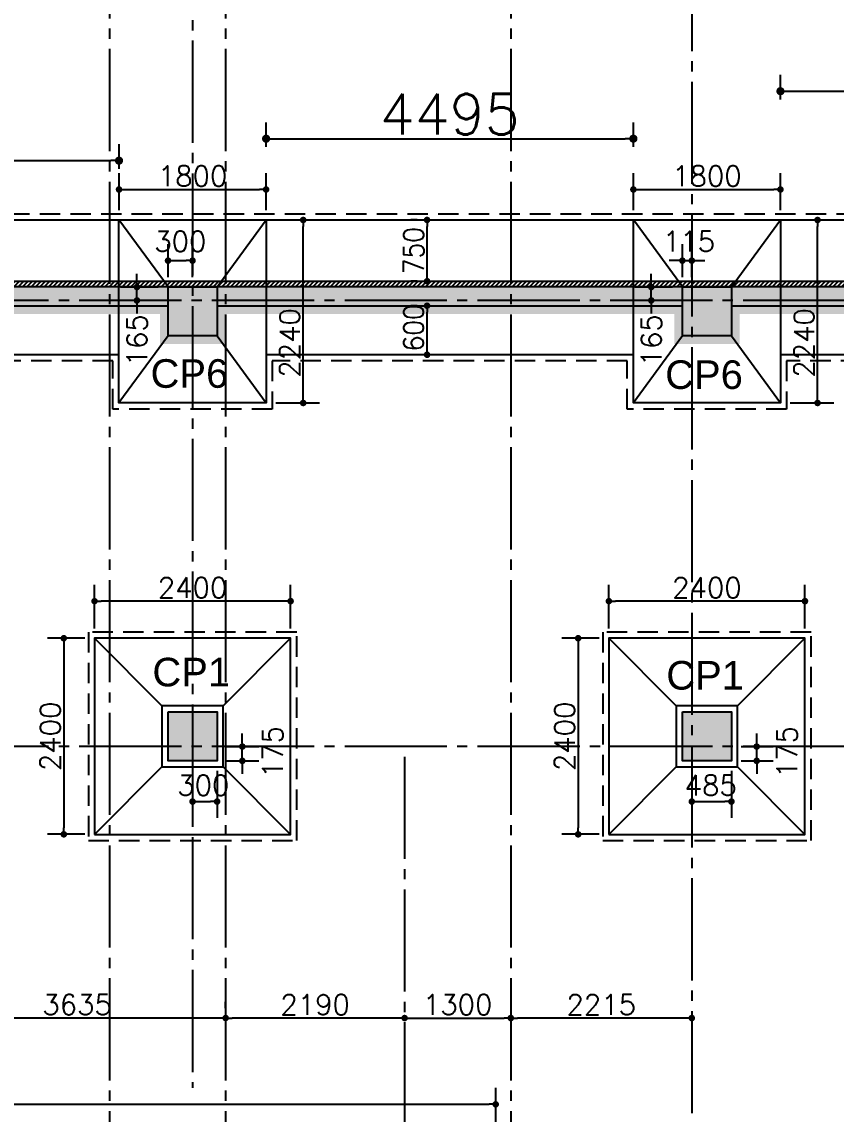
# Model space of a CAD drawing. Extents: x -200722 to 834823, y -494970 to 88783.
# Drawn here: x 302309 to 312275, y 41080 to 54450 of the extents above; entities that cross this region are included whole.
import ezdxf

# ---------------------------------------------------------------- set-up
doc = ezdxf.new("R2010")
doc.units = 0
doc.header["$LTSCALE"] = 100
doc.header["$MEASUREMENT"] = 0
doc.header["$PDMODE"] = 34
for name, pattern in [('ACAD_ISO04W100', [30, 24, -3, 0, -3]), ('CL', [3.25, 2.5, -0.25, 0.25, -0.25]), ('HIDDEN', [0.375, 0.25, -0.125])]:
    doc.linetypes.add(name, pattern=pattern)
doc.layers.get('0').update_dxf_attribs({"linetype": 'CONTINUOUS'})
doc.layers.get('DEFPOINTS').update_dxf_attribs({"linetype": 'CONTINUOUS'})
for name, color, linetype in [('A-Grid', 5, 'ACAD_ISO04W100'), ('BEAM', 4, 'CONTINUOUS'), ('COL', 150, 'CONTINUOUS'), ('DIM', 3, 'CONTINUOUS'), ('F_EXEC', 3, 'HIDDEN'), ('F_FTG1', 11, 'CONTINUOUS'), ('RCCWALL', 6, 'CONTINUOUS'), ('TEXT', 2, 'CONTINUOUS')]:
    doc.layers.add(name, color=color, linetype=linetype)
doc.layers.add('HATCH', color=252, linetype='CONTINUOUS', lineweight=30)
doc.styles.add('AR', font='arial.ttf')
doc.styles.add('ROMANS', font='romans.shx')
doc.styles.get("Standard").update_dxf_attribs({"font": 'simplex.shx'})
doc.dimstyles.new('01 S.K', dxfattribs={"dimtxt": 230, "dimasz": 100, "dimexe": 200, "dimexo": 100, "dimgap": 50, "dimtad": 1, "dimdec": 0, "dimzin": 0, "dimdsep": 46, "dimtxsty": 'Standard', "dimblk": 'DOT', "dimcen": 0.09, "dimclrd": 4, "dimclre": 4, "dimclrt": 4, "dimadec": 0, "dimazin": 0, "dimtfac": 1, "dimtdec": 0, "dimtofl": 0, "dimtmove": 0, "dimatfit": 3, "dimfxl": 2, "dimtolj": 1, "dimtzin": 0, "dimarcsym": 1})
doc.dimstyles.new('STANDARD$0', dxfattribs={"dimtxt": 2.5, "dimasz": 2.5, "dimexe": 2, "dimexo": 0.7, "dimgap": 0.9, "dimtad": 1, "dimdec": 0, "dimdsep": 46, "dimtxsty": 'ROMANS', "dimcen": 0.09, "dimclrd": 4, "dimclre": 4, "dimclrt": 3, "dimadec": 0, "dimazin": 0, "dimtfac": 1, "dimtdec": 0, "dimtmove": 0, "dimatfit": 3, "dimfxl": 1, "dimtolj": 1, "dimtzin": 0, "dimarcsym": 0})

# ---------------------------------------------------------------- blocks, each defined once
blk = doc.blocks.new('DOT')
at = {"color": 0, "linetype": 'ByBlock'}
blk.add_line((-0.5, 0), (-1, 0), dxfattribs=at)
at = {"color": 0, "linetype": 'ByBlock', "const_width": 0.5}
blk.add_lwpolyline([(-0.25, 0, 1), (0.25, 0, 1)], format="xyb", close=True, dxfattribs=at)
blk = doc.blocks.new('*D478')
at = {"layer": 'BEAM', "color": 0, "lineweight": -2, "transparency": 16777216}
for p, q in [((304803, 42376), (304803, 42456)), ((306913, 42256), (304883, 42256)), ((306993, 42136), (306993, 42056))]:
    blk.add_line(p, q, dxfattribs=at)
at = {"layer": 'DEFPOINTS', "color": 0, "lineweight": -3, "transparency": 16777216}
for p in [(304803, 42256, 7447), (304803, 42256), (306993, 42256, 7447)]:
    blk.add_point(p, dxfattribs=at)
at = {"layer": 'BEAM', "color": 0, "lineweight": -2, "transparency": 16777216, "xscale": 80, "yscale": 80, "zscale": 80, "rotation": 180}
blk.add_blockref('DOT', (304803, 42256), dxfattribs=at)
at = {"layer": 'BEAM', "color": 0, "lineweight": -2, "transparency": 16777216, "xscale": 80, "yscale": 80, "zscale": 80}
blk.add_blockref('DOT', (306993, 42256), dxfattribs=at)
at = {"layer": 'BEAM', "color": 0, "transparency": 16777216, "insert": (305898, 42420), "char_height": 248, "attachment_point": 5}
blk.add_mtext('\\A1;2190', dxfattribs=at)
blk = doc.blocks.new('_DOT')
at = {"color": 0, "linetype": 'ByBlock'}
blk.add_line((-0.5, 0), (-1, 0), dxfattribs=at)
at = {"color": 0, "linetype": 'ByBlock', "const_width": 0.5}
blk.add_lwpolyline([(-0.25, 0, 1), (0.25, 0, 1)], format="xyb", close=True, dxfattribs=at)
blk = doc.blocks.new('*D479')
at = {"layer": 'BEAM', "color": 0, "lineweight": -2, "transparency": 16777216}
for p, q in [((307073, 42256), (308213, 42256)), ((306993, 42136), (306993, 42056)), ((308293, 42136), (308293, 42056))]:
    blk.add_line(p, q, dxfattribs=at)
at = {"layer": 'DEFPOINTS', "color": 0, "lineweight": -3, "transparency": 16777216}
for p in [(306993, 42256, 7447), (308293, 42256, 7447), (308293, 42256)]:
    blk.add_point(p, dxfattribs=at)
at = {"layer": 'BEAM', "color": 0, "lineweight": -2, "transparency": 16777216, "xscale": 80, "yscale": 80, "zscale": 80, "rotation": 180}
blk.add_blockref('DOT', (306993, 42256), dxfattribs=at)
at = {"layer": 'BEAM', "color": 0, "lineweight": -2, "transparency": 16777216, "xscale": 80, "yscale": 80, "zscale": 80}
blk.add_blockref('DOT', (308293, 42256), dxfattribs=at)
at = {"layer": 'BEAM', "color": 0, "transparency": 16777216, "insert": (307643, 42420), "char_height": 248, "attachment_point": 5}
blk.add_mtext('\\A1;1300', dxfattribs=at)
blk = doc.blocks.new('*D496')
at = {"layer": 'BEAM', "color": 0, "lineweight": -2, "transparency": 16777216}
for p, q in [((294228, 40409), (294228, 41400)), ((308108, 40409), (308108, 41400)), ((294308, 41200), (308028, 41200))]:
    blk.add_line(p, q, dxfattribs=at)
at = {"layer": 'DEFPOINTS', "color": 0, "lineweight": -3, "transparency": 16777216}
for p in [(308108, 41200), (294228, 40289, 7447), (308108, 40289, 7447)]:
    blk.add_point(p, dxfattribs=at)
at = {"layer": 'BEAM', "color": 0, "lineweight": -2, "transparency": 16777216, "xscale": 80, "yscale": 80, "zscale": 80, "rotation": 180}
blk.add_blockref('DOT', (294228, 41200), dxfattribs=at)
at = {"layer": 'BEAM', "color": 0, "lineweight": -2, "transparency": 16777216, "xscale": 80, "yscale": 80, "zscale": 80}
blk.add_blockref('DOT', (308108, 41200), dxfattribs=at)
at = {"layer": 'BEAM', "color": 0, "transparency": 16777216, "insert": (301168, 41364), "char_height": 248, "attachment_point": 5}
blk.add_mtext('\\A1;13880', dxfattribs=at)
blk = doc.blocks.new('*D660')
at = {"layer": 'BEAM', "color": 0, "lineweight": -2, "transparency": 16777216}
for p, q in [((310428, 42256), (308373, 42256)), ((308293, 42136), (308293, 42056)), ((310508, 42136), (310508, 42056))]:
    blk.add_line(p, q, dxfattribs=at)
at = {"layer": 'DEFPOINTS', "color": 0, "lineweight": -3, "transparency": 16777216}
for p in [(308293, 42256, 7447), (308293, 42256), (310508, 42256, 7447)]:
    blk.add_point(p, dxfattribs=at)
at = {"layer": 'BEAM', "color": 0, "lineweight": -2, "transparency": 16777216, "xscale": 80, "yscale": 80, "zscale": 80, "rotation": 180}
blk.add_blockref('DOT', (308293, 42256), dxfattribs=at)
at = {"layer": 'BEAM', "color": 0, "lineweight": -2, "transparency": 16777216, "xscale": 80, "yscale": 80, "zscale": 80}
blk.add_blockref('DOT', (310508, 42256), dxfattribs=at)
at = {"layer": 'BEAM', "color": 0, "transparency": 16777216, "insert": (309400, 42420), "char_height": 248, "attachment_point": 5}
blk.add_mtext('\\A1;2215', dxfattribs=at)
blk = doc.blocks.new('*D678')
at = {"layer": 'BEAM', "color": 0, "lineweight": -2, "transparency": 16777216}
for p, q in [((304723, 42256), (301248, 42256)), ((301168, 42136), (301168, 42056)), ((304803, 42136), (304803, 42056))]:
    blk.add_line(p, q, dxfattribs=at)
at = {"layer": 'DEFPOINTS', "color": 0, "lineweight": -3, "transparency": 16777216}
for p in [(301168, 42256, 7447), (301168, 42256), (304803, 42256, 7447)]:
    blk.add_point(p, dxfattribs=at)
at = {"layer": 'BEAM', "color": 0, "lineweight": -2, "transparency": 16777216, "xscale": 80, "yscale": 80, "zscale": 80, "rotation": 180}
blk.add_blockref('DOT', (301168, 42256), dxfattribs=at)
at = {"layer": 'BEAM', "color": 0, "lineweight": -2, "transparency": 16777216, "xscale": 80, "yscale": 80, "zscale": 80}
blk.add_blockref('DOT', (304803, 42256), dxfattribs=at)
at = {"layer": 'BEAM', "color": 0, "transparency": 16777216, "insert": (302985, 42420), "char_height": 248, "attachment_point": 5}
blk.add_mtext('\\A1;3635', dxfattribs=at)
blk = doc.blocks.new('*D956')
at = {"layer": 'BEAM', "color": 0, "lineweight": -2, "transparency": 16777216}
for p, q in [((303198, 47025), (303198, 47559)), ((305598, 47025), (305598, 47559)), ((305518, 47359), (303278, 47359))]:
    blk.add_line(p, q, dxfattribs=at)
at = {"layer": 'DEFPOINTS', "color": 0, "lineweight": -3, "transparency": 16777216}
for p in [(303198, 47359), (303198, 46905, 7447), (305598, 46905, 7447)]:
    blk.add_point(p, dxfattribs=at)
at = {"layer": 'BEAM', "color": 0, "lineweight": -2, "transparency": 16777216, "xscale": 80, "yscale": 80, "zscale": 80, "rotation": 180}
blk.add_blockref('DOT', (303198, 47359), dxfattribs=at)
at = {"layer": 'BEAM', "color": 0, "lineweight": -2, "transparency": 16777216, "xscale": 80, "yscale": 80, "zscale": 80}
blk.add_blockref('DOT', (305598, 47359), dxfattribs=at)
at = {"layer": 'BEAM', "color": 0, "transparency": 16777216, "insert": (304398, 47523), "char_height": 248, "attachment_point": 5}
blk.add_mtext('\\A1;2400', dxfattribs=at)
blk = doc.blocks.new('*D957')
at = {"layer": 'BEAM', "color": 0, "lineweight": -2, "transparency": 16777216}
for p, q in [((303078, 46905), (302622, 46905)), ((302822, 46825), (302822, 44585)), ((303078, 44505), (302622, 44505))]:
    blk.add_line(p, q, dxfattribs=at)
at = {"layer": 'DEFPOINTS', "color": 0, "lineweight": -3, "transparency": 16777216}
for p in [(303198, 46905, 7447), (302822, 44505), (303198, 44505, 7447)]:
    blk.add_point(p, dxfattribs=at)
at = {"layer": 'BEAM', "color": 0, "lineweight": -2, "transparency": 16777216, "xscale": 80, "yscale": 80, "zscale": 80}
for p, rotation in [((302822, 46905), 90), ((302822, 44505), 270)]:
    blk.add_blockref('DOT', p, dxfattribs=dict(at, rotation=rotation))
at = {"layer": 'BEAM', "color": 0, "transparency": 16777216, "insert": (302658, 45705), "char_height": 248, "attachment_point": 5, "rotation": 90}
blk.add_mtext('\\A1;2400', dxfattribs=at)
blk = doc.blocks.new('*D954')
at = {"layer": 'BEAM', "color": 0, "lineweight": -2, "transparency": 16777216}
for p, q in [((304398, 45284), (304398, 44706)), ((304698, 45284), (304698, 44706)), ((304478, 44906), (304618, 44906))]:
    blk.add_line(p, q, dxfattribs=at)
at = {"layer": 'DEFPOINTS', "color": 0, "lineweight": -3, "transparency": 16777216}
for p in [(304398, 45404, 7447), (304698, 45404, 7447), (304698, 44906)]:
    blk.add_point(p, dxfattribs=at)
at = {"layer": 'BEAM', "color": 0, "lineweight": -2, "transparency": 16777216, "xscale": 80, "yscale": 80, "zscale": 80, "rotation": 180}
blk.add_blockref('DOT', (304398, 44906), dxfattribs=at)
at = {"layer": 'BEAM', "color": 0, "lineweight": -2, "transparency": 16777216, "xscale": 80, "yscale": 80, "zscale": 80}
blk.add_blockref('DOT', (304698, 44906), dxfattribs=at)
at = {"layer": 'BEAM', "color": 0, "transparency": 16777216, "insert": (304529, 45106), "char_height": 248, "attachment_point": 5}
blk.add_mtext('\\A1;300', dxfattribs=at)
blk = doc.blocks.new('*D955')
at = {"layer": 'BEAM', "color": 0, "lineweight": -2, "transparency": 16777216}
for p, q in [((305007, 45659), (305007, 45739)), ((304818, 45579), (305207, 45579)), ((305007, 45404), (305007, 45579)), ((304818, 45404), (305207, 45404)), ((305007, 45324), (305007, 45244))]:
    blk.add_line(p, q, dxfattribs=at)
at = {"layer": 'DEFPOINTS', "color": 0, "lineweight": -3, "transparency": 16777216}
for p in [(304698, 45579, 7447), (305007, 45579), (304698, 45404, 7447)]:
    blk.add_point(p, dxfattribs=at)
at = {"layer": 'BEAM', "color": 0, "lineweight": -2, "transparency": 16777216, "xscale": 80, "yscale": 80, "zscale": 80}
for p, rotation in [((305007, 45579), 270), ((305007, 45404), 90)]:
    blk.add_blockref('DOT', p, dxfattribs=dict(at, rotation=rotation))
at = {"layer": 'BEAM', "color": 0, "transparency": 16777216, "insert": (305377, 45511), "char_height": 248, "attachment_point": 5, "rotation": 90}
blk.add_mtext('\\A1;175', dxfattribs=at)
blk = doc.blocks.new('*D960')
at = {"layer": 'BEAM', "color": 0, "lineweight": -2, "transparency": 16777216}
for p, q in [((309493, 47025), (309493, 47559)), ((311893, 47025), (311893, 47559)), ((311813, 47359), (309573, 47359))]:
    blk.add_line(p, q, dxfattribs=at)
at = {"layer": 'DEFPOINTS', "color": 0, "lineweight": -3, "transparency": 16777216}
for p in [(309493, 47359), (309493, 46905, 7447), (311893, 46905, 7447)]:
    blk.add_point(p, dxfattribs=at)
at = {"layer": 'BEAM', "color": 0, "lineweight": -2, "transparency": 16777216, "xscale": 80, "yscale": 80, "zscale": 80, "rotation": 180}
blk.add_blockref('DOT', (309493, 47359), dxfattribs=at)
at = {"layer": 'BEAM', "color": 0, "lineweight": -2, "transparency": 16777216, "xscale": 80, "yscale": 80, "zscale": 80}
blk.add_blockref('DOT', (311893, 47359), dxfattribs=at)
at = {"layer": 'BEAM', "color": 0, "transparency": 16777216, "insert": (310693, 47523), "char_height": 248, "attachment_point": 5}
blk.add_mtext('\\A1;2400', dxfattribs=at)
blk = doc.blocks.new('*D961')
at = {"layer": 'BEAM', "color": 0, "lineweight": -2, "transparency": 16777216}
for p, q in [((309373, 46905), (308917, 46905)), ((309117, 46825), (309117, 44585)), ((309373, 44505), (308917, 44505))]:
    blk.add_line(p, q, dxfattribs=at)
at = {"layer": 'DEFPOINTS', "color": 0, "lineweight": -3, "transparency": 16777216}
for p in [(309493, 46905, 7447), (309117, 44505), (309493, 44505, 7447)]:
    blk.add_point(p, dxfattribs=at)
at = {"layer": 'BEAM', "color": 0, "lineweight": -2, "transparency": 16777216, "xscale": 80, "yscale": 80, "zscale": 80}
for p, rotation in [((309117, 46905), 90), ((309117, 44505), 270)]:
    blk.add_blockref('DOT', p, dxfattribs=dict(at, rotation=rotation))
at = {"layer": 'BEAM', "color": 0, "transparency": 16777216, "insert": (308953, 45705), "char_height": 248, "attachment_point": 5, "rotation": 90}
blk.add_mtext('\\A1;2400', dxfattribs=at)
blk = doc.blocks.new('*D958')
at = {"layer": 'BEAM', "color": 0, "lineweight": -2, "transparency": 16777216}
for p, q in [((310508, 45284), (310508, 44706)), ((310993, 45284), (310993, 44706)), ((310588, 44906), (310913, 44906))]:
    blk.add_line(p, q, dxfattribs=at)
at = {"layer": 'DEFPOINTS', "color": 0, "lineweight": -3, "transparency": 16777216}
for p in [(310508, 45404, 7447), (310993, 45404, 7447), (310993, 44906)]:
    blk.add_point(p, dxfattribs=at)
at = {"layer": 'BEAM', "color": 0, "lineweight": -2, "transparency": 16777216, "xscale": 80, "yscale": 80, "zscale": 80, "rotation": 180}
blk.add_blockref('DOT', (310508, 44906), dxfattribs=at)
at = {"layer": 'BEAM', "color": 0, "lineweight": -2, "transparency": 16777216, "xscale": 80, "yscale": 80, "zscale": 80}
blk.add_blockref('DOT', (310993, 44906), dxfattribs=at)
at = {"layer": 'BEAM', "color": 0, "transparency": 16777216, "insert": (310740, 45104), "char_height": 248, "attachment_point": 5}
blk.add_mtext('\\A1;485', dxfattribs=at)
blk = doc.blocks.new('*D959')
at = {"layer": 'BEAM', "color": 0, "lineweight": -2, "transparency": 16777216}
for p, q in [((311302, 45659), (311302, 45739)), ((311113, 45579), (311502, 45579)), ((311302, 45404), (311302, 45579)), ((311113, 45404), (311502, 45404)), ((311302, 45324), (311302, 45244))]:
    blk.add_line(p, q, dxfattribs=at)
at = {"layer": 'DEFPOINTS', "color": 0, "lineweight": -3, "transparency": 16777216}
for p in [(310993, 45579, 7447), (311302, 45579), (310993, 45404, 7447)]:
    blk.add_point(p, dxfattribs=at)
at = {"layer": 'BEAM', "color": 0, "lineweight": -2, "transparency": 16777216, "xscale": 80, "yscale": 80, "zscale": 80}
for p, rotation in [((311302, 45579), 270), ((311302, 45404), 90)]:
    blk.add_blockref('DOT', p, dxfattribs=dict(at, rotation=rotation))
at = {"layer": 'BEAM', "color": 0, "transparency": 16777216, "insert": (311672, 45511), "char_height": 248, "attachment_point": 5, "rotation": 90}
blk.add_mtext('\\A1;175', dxfattribs=at)
blk = doc.blocks.new('*D1023')
at = {"layer": 'BEAM', "color": 0, "lineweight": -2, "transparency": 16777216}
for p, q in [((303717, 51284), (303717, 51364)), ((303978, 51204), (303517, 51204)), ((303717, 51040), (303717, 51204)), ((303978, 51040), (303517, 51040)), ((303717, 50960), (303717, 50880))]:
    blk.add_line(p, q, dxfattribs=at)
at = {"layer": 'DEFPOINTS', "color": 0, "lineweight": -3, "transparency": 16777216}
for p in [(303717, 51204), (304098, 51204, -2904), (304098, 51040, -2897)]:
    blk.add_point(p, dxfattribs=at)
at = {"layer": 'BEAM', "color": 0, "lineweight": -2, "transparency": 16777216, "xscale": 80, "yscale": 80, "zscale": 80}
for p, rotation in [((303717, 51204), 270), ((303717, 51040), 90)]:
    blk.add_blockref('DOT', p, dxfattribs=dict(at, rotation=rotation))
at = {"layer": 'BEAM', "color": 0, "transparency": 16777216, "insert": (303717, 50552), "char_height": 248, "attachment_point": 5, "rotation": 90}
blk.add_mtext('\\A1;165', dxfattribs=at)
blk = doc.blocks.new('*D1024')
at = {"layer": 'BEAM', "color": 0, "lineweight": -2, "transparency": 16777216}
for p, q in [((304098, 51325), (304098, 51727)), ((304398, 51325), (304398, 51727)), ((304178, 51527), (304318, 51527))]:
    blk.add_line(p, q, dxfattribs=at)
at = {"layer": 'DEFPOINTS', "color": 0, "lineweight": -3, "transparency": 16777216}
for p in [(304398, 51527), (304098, 51205, -2897), (304398, 51205, 7447)]:
    blk.add_point(p, dxfattribs=at)
at = {"layer": 'BEAM', "color": 0, "lineweight": -2, "transparency": 16777216, "xscale": 80, "yscale": 80, "zscale": 80, "rotation": 180}
blk.add_blockref('DOT', (304098, 51527), dxfattribs=at)
at = {"layer": 'BEAM', "color": 0, "lineweight": -2, "transparency": 16777216, "xscale": 80, "yscale": 80, "zscale": 80}
blk.add_blockref('DOT', (304398, 51527), dxfattribs=at)
at = {"layer": 'BEAM', "color": 0, "transparency": 16777216, "insert": (304248, 51762), "char_height": 248, "attachment_point": 5}
blk.add_mtext('\\A1;300', dxfattribs=at)
blk = doc.blocks.new('*D1025')
at = {"layer": 'BEAM', "color": 0, "lineweight": -2, "transparency": 16777216}
for p, q in [((305418, 52025), (305952, 52025)), ((305752, 49865), (305752, 51945)), ((305418, 49785), (305952, 49785))]:
    blk.add_line(p, q, dxfattribs=at)
at = {"layer": 'DEFPOINTS', "color": 0, "lineweight": -3, "transparency": 16777216}
for p in [(305298, 52025, 7447), (305752, 52025), (305298, 49785, 7447)]:
    blk.add_point(p, dxfattribs=at)
at = {"layer": 'BEAM', "color": 0, "lineweight": -2, "transparency": 16777216, "xscale": 80, "yscale": 80, "zscale": 80}
for p, rotation in [((305752, 52025), 90), ((305752, 49785), 270)]:
    blk.add_blockref('DOT', p, dxfattribs=dict(at, rotation=rotation))
at = {"layer": 'BEAM', "color": 0, "transparency": 16777216, "insert": (305588, 50520), "char_height": 248, "attachment_point": 5, "rotation": 90}
blk.add_mtext('\\A1;2240', dxfattribs=at)
blk = doc.blocks.new('*D1026')
at = {"layer": 'BEAM', "color": 0, "lineweight": -2, "transparency": 16777216}
for p, q in [((303498, 52145), (303498, 52598)), ((305298, 52145), (305298, 52598)), ((303578, 52398), (305218, 52398))]:
    blk.add_line(p, q, dxfattribs=at)
at = {"layer": 'DEFPOINTS', "color": 0, "lineweight": -3, "transparency": 16777216}
for p in [(305298, 52398), (303498, 52025, 7447), (305298, 52025, 7447)]:
    blk.add_point(p, dxfattribs=at)
at = {"layer": 'BEAM', "color": 0, "lineweight": -2, "transparency": 16777216, "xscale": 80, "yscale": 80, "zscale": 80, "rotation": 180}
blk.add_blockref('DOT', (303498, 52398), dxfattribs=at)
at = {"layer": 'BEAM', "color": 0, "lineweight": -2, "transparency": 16777216, "xscale": 80, "yscale": 80, "zscale": 80}
blk.add_blockref('DOT', (305298, 52398), dxfattribs=at)
at = {"layer": 'BEAM', "color": 0, "transparency": 16777216, "insert": (304398, 52562), "char_height": 248, "attachment_point": 5}
blk.add_mtext('\\A1;1800', dxfattribs=at)
blk = doc.blocks.new('*D1027')
at = {"layer": 'BEAM', "color": 0, "lineweight": -2, "transparency": 16777216}
for p, q in [((310012, 51284), (310012, 51364)), ((310273, 51204), (309812, 51204)), ((310012, 51040), (310012, 51204)), ((310273, 51040), (309812, 51040)), ((310012, 50960), (310012, 50880))]:
    blk.add_line(p, q, dxfattribs=at)
at = {"layer": 'DEFPOINTS', "color": 0, "lineweight": -3, "transparency": 16777216}
for p in [(310012, 51204), (310393, 51204, -2904), (310393, 51040, -2897)]:
    blk.add_point(p, dxfattribs=at)
at = {"layer": 'BEAM', "color": 0, "lineweight": -2, "transparency": 16777216, "xscale": 80, "yscale": 80, "zscale": 80}
for p, rotation in [((310012, 51204), 270), ((310012, 51040), 90)]:
    blk.add_blockref('DOT', p, dxfattribs=dict(at, rotation=rotation))
at = {"layer": 'BEAM', "color": 0, "transparency": 16777216, "insert": (310012, 50552), "char_height": 248, "attachment_point": 5, "rotation": 90}
blk.add_mtext('\\A1;165', dxfattribs=at)
blk = doc.blocks.new('*D1028')
at = {"layer": 'BEAM', "color": 0, "lineweight": -2, "transparency": 16777216}
for p, q in [((310393, 51325), (310393, 51727)), ((310508, 51325), (310508, 51727)), ((310313, 51527), (310233, 51527)), ((310393, 51527), (310508, 51527)), ((310588, 51527), (310668, 51527))]:
    blk.add_line(p, q, dxfattribs=at)
at = {"layer": 'DEFPOINTS', "color": 0, "lineweight": -3, "transparency": 16777216}
for p in [(310508, 51527), (310393, 51205, -2897), (310508, 51205, 1068)]:
    blk.add_point(p, dxfattribs=at)
at = {"layer": 'BEAM', "color": 0, "lineweight": -2, "transparency": 16777216, "xscale": 80, "yscale": 80, "zscale": 80}
blk.add_blockref('DOT', (310393, 51527), dxfattribs=at)
at = {"layer": 'BEAM', "color": 0, "lineweight": -2, "transparency": 16777216, "xscale": 80, "yscale": 80, "zscale": 80, "rotation": 180}
blk.add_blockref('DOT', (310508, 51527), dxfattribs=at)
at = {"layer": 'BEAM', "color": 0, "transparency": 16777216, "insert": (310473, 51762), "char_height": 248, "attachment_point": 5}
blk.add_mtext('\\A1;115', dxfattribs=at)
blk = doc.blocks.new('*D1029')
at = {"layer": 'BEAM', "color": 0, "lineweight": -2, "transparency": 16777216}
for p, q in [((311713, 52025), (312247, 52025)), ((312047, 49865), (312047, 51945)), ((311713, 49785), (312247, 49785))]:
    blk.add_line(p, q, dxfattribs=at)
at = {"layer": 'DEFPOINTS', "color": 0, "lineweight": -3, "transparency": 16777216}
for p in [(311593, 52025, 7447), (312047, 52025), (311593, 49785, 7447)]:
    blk.add_point(p, dxfattribs=at)
at = {"layer": 'BEAM', "color": 0, "lineweight": -2, "transparency": 16777216, "xscale": 80, "yscale": 80, "zscale": 80}
for p, rotation in [((312047, 52025), 90), ((312047, 49785), 270)]:
    blk.add_blockref('DOT', p, dxfattribs=dict(at, rotation=rotation))
at = {"layer": 'BEAM', "color": 0, "transparency": 16777216, "insert": (311883, 50520), "char_height": 248, "attachment_point": 5, "rotation": 90}
blk.add_mtext('\\A1;2240', dxfattribs=at)
blk = doc.blocks.new('*D1030')
at = {"layer": 'BEAM', "color": 0, "lineweight": -2, "transparency": 16777216}
for p, q in [((309793, 52145), (309793, 52598)), ((311593, 52145), (311593, 52598)), ((309873, 52398), (311513, 52398))]:
    blk.add_line(p, q, dxfattribs=at)
at = {"layer": 'DEFPOINTS', "color": 0, "lineweight": -3, "transparency": 16777216}
for p in [(311593, 52398), (309793, 52025, 7447), (311593, 52025, 7447)]:
    blk.add_point(p, dxfattribs=at)
at = {"layer": 'BEAM', "color": 0, "lineweight": -2, "transparency": 16777216, "xscale": 80, "yscale": 80, "zscale": 80, "rotation": 180}
blk.add_blockref('DOT', (309793, 52398), dxfattribs=at)
at = {"layer": 'BEAM', "color": 0, "lineweight": -2, "transparency": 16777216, "xscale": 80, "yscale": 80, "zscale": 80}
blk.add_blockref('DOT', (311593, 52398), dxfattribs=at)
at = {"layer": 'BEAM', "color": 0, "transparency": 16777216, "insert": (310693, 52562), "char_height": 248, "attachment_point": 5}
blk.add_mtext('\\A1;1800', dxfattribs=at)
blk = doc.blocks.new('*D1077')
at = {"layer": 'BEAM', "color": 0, "lineweight": -2, "transparency": 16777216}
for p, q in [((307148, 50975), (307068, 50975)), ((307268, 50455), (307268, 50895)), ((307148, 50375), (307068, 50375))]:
    blk.add_line(p, q, dxfattribs=at)
at = {"layer": 'DEFPOINTS', "color": 0, "lineweight": -3, "transparency": 16777216}
for p in [(307268, 50975, 7447), (307268, 50975), (307268, 50375, 7447)]:
    blk.add_point(p, dxfattribs=at)
at = {"layer": 'BEAM', "color": 0, "lineweight": -2, "transparency": 16777216, "xscale": 80, "yscale": 80, "zscale": 80}
for p, rotation in [((307268, 50975), 90), ((307268, 50375), 270)]:
    blk.add_blockref('DOT', p, dxfattribs=dict(at, rotation=rotation))
at = {"layer": 'BEAM', "color": 0, "transparency": 16777216, "insert": (307102, 50705), "char_height": 248, "attachment_point": 5, "rotation": 90}
blk.add_mtext('\\A1;{\\W0.9;600}', dxfattribs=at)
blk = doc.blocks.new('*D1078')
at = {"layer": 'BEAM', "color": 0, "lineweight": -2, "transparency": 16777216}
for p, q in [((307148, 52025), (307068, 52025)), ((307268, 51355), (307268, 51945)), ((307148, 51275), (307068, 51275))]:
    blk.add_line(p, q, dxfattribs=at)
at = {"layer": 'DEFPOINTS', "color": 0, "lineweight": -3, "transparency": 16777216}
for p in [(307268, 52025, 7447), (307268, 52025), (307268, 51275, 7447)]:
    blk.add_point(p, dxfattribs=at)
at = {"layer": 'BEAM', "color": 0, "lineweight": -2, "transparency": 16777216, "xscale": 80, "yscale": 80, "zscale": 80}
for p, rotation in [((307268, 52025), 90), ((307268, 51275), 270)]:
    blk.add_blockref('DOT', p, dxfattribs=dict(at, rotation=rotation))
at = {"layer": 'BEAM', "color": 0, "transparency": 16777216, "insert": (307104, 51650), "char_height": 248, "attachment_point": 5, "rotation": 90}
blk.add_mtext('\\A1;{\\W0.9;750}', dxfattribs=at)
blk = doc.blocks.new('*D3013')
at = {"color": 4, "lineweight": -2, "ltscale": 0.4, "transparency": 16777216}
for p, q in [((298838, 52651), (298838, 52951)), ((303498, 52651), (303498, 52951)), ((298938, 52751), (303398, 52751))]:
    blk.add_line(p, q, dxfattribs=at)
at = {"layer": 'DEFPOINTS', "color": 0, "lineweight": -3, "ltscale": 0.4, "transparency": 16777216}
for p in [(303498, 52751), (298838, 51507), (303498, 51447)]:
    blk.add_point(p, dxfattribs=at)
at = {"color": 4, "lineweight": -2, "ltscale": 0.4, "transparency": 16777216, "xscale": 100, "yscale": 100, "zscale": 100, "rotation": 180}
blk.add_blockref('_DOT', (298838, 52751), dxfattribs=at)
at = {"color": 4, "lineweight": -2, "ltscale": 0.4, "transparency": 16777216, "xscale": 100, "yscale": 100, "zscale": 100}
blk.add_blockref('_DOT', (303498, 52751), dxfattribs=at)
at = {"color": 4, "lineweight": -3, "ltscale": 0.4, "transparency": 16777216, "insert": (301168, 53051), "char_height": 500, "attachment_point": 5}
blk.add_mtext('\\A1;4660', dxfattribs=at)
blk = doc.blocks.new('*D3014')
at = {"color": 4, "lineweight": -2, "ltscale": 0.4, "transparency": 16777216}
for p, q in [((305298, 52920), (305298, 53220)), ((309793, 52920), (309793, 53220)), ((305398, 53020), (309693, 53020))]:
    blk.add_line(p, q, dxfattribs=at)
at = {"layer": 'DEFPOINTS', "color": 0, "lineweight": -3, "ltscale": 0.4, "transparency": 16777216}
for p in [(309793, 53020), (305298, 51630), (309793, 51630)]:
    blk.add_point(p, dxfattribs=at)
at = {"color": 4, "lineweight": -2, "ltscale": 0.4, "transparency": 16777216, "xscale": 100, "yscale": 100, "zscale": 100, "rotation": 180}
blk.add_blockref('_DOT', (305298, 53020), dxfattribs=at)
at = {"color": 4, "lineweight": -2, "ltscale": 0.4, "transparency": 16777216, "xscale": 100, "yscale": 100, "zscale": 100}
blk.add_blockref('_DOT', (309793, 53020), dxfattribs=at)
at = {"color": 4, "lineweight": -3, "ltscale": 0.4, "transparency": 16777216, "insert": (307545, 53320), "char_height": 500, "attachment_point": 5}
blk.add_mtext('\\A1;4495', dxfattribs=at)
blk = doc.blocks.new('*D3015')
at = {"color": 4, "lineweight": -2, "ltscale": 0.4, "transparency": 16777216}
for p, q in [((311593, 53501), (311593, 53801)), ((315659, 53501), (315659, 53801)), ((311693, 53601), (315559, 53601))]:
    blk.add_line(p, q, dxfattribs=at)
at = {"layer": 'DEFPOINTS', "color": 0, "lineweight": -3, "ltscale": 0.4, "transparency": 16777216}
for p in [(315659, 53601), (311593, 51601), (315659, 51601)]:
    blk.add_point(p, dxfattribs=at)
at = {"color": 4, "lineweight": -2, "ltscale": 0.4, "transparency": 16777216, "xscale": 100, "yscale": 100, "zscale": 100, "rotation": 180}
blk.add_blockref('_DOT', (311593, 53601), dxfattribs=at)
at = {"color": 4, "lineweight": -2, "ltscale": 0.4, "transparency": 16777216, "xscale": 100, "yscale": 100, "zscale": 100}
blk.add_blockref('_DOT', (315659, 53601), dxfattribs=at)
at = {"color": 4, "lineweight": -3, "ltscale": 0.4, "transparency": 16777216, "insert": (313626, 53901), "char_height": 500, "attachment_point": 5}
blk.add_mtext('\\A1;4066', dxfattribs=at)
blk = doc.blocks.new('*D3076')
at = {"color": 4, "lineweight": -2, "ltscale": 0.4, "transparency": 16777216}
for p, q in [((294043, 55656), (294043, 55812)), ((325742, 55512), (325742, 55812)), ((294143, 55612), (325642, 55612))]:
    blk.add_line(p, q, dxfattribs=at)
at = {"layer": 'DEFPOINTS', "color": 0, "lineweight": -3, "ltscale": 0.4, "transparency": 16777216}
for p in [(325742, 55612), (294043, 51275, 7447), (325742, 51205)]:
    blk.add_point(p, dxfattribs=at)
at = {"color": 4, "lineweight": -2, "ltscale": 0.4, "transparency": 16777216, "xscale": 100, "yscale": 100, "zscale": 100, "rotation": 180}
blk.add_blockref('_DOT', (294043, 55612), dxfattribs=at)
at = {"color": 4, "lineweight": -2, "ltscale": 0.4, "transparency": 16777216, "xscale": 100, "yscale": 100, "zscale": 100}
blk.add_blockref('_DOT', (325742, 55612), dxfattribs=at)
at = {"color": 4, "lineweight": -3, "ltscale": 0.4, "transparency": 16777216, "insert": (309892, 55912), "char_height": 500, "attachment_point": 5}
blk.add_mtext('\\A1;31699', dxfattribs=at)

msp = doc.modelspace()

# ---------------------------------------------------------------- hatches: boundary and pattern name
at = {"layer": 'DIM', "ltscale": 0.4, "true_color": 0x000000}
h = msp.add_hatch(dxfattribs=at)
h.set_pattern_fill('ANSI31', color=18, scale=300, style=0)
h.paths.add_polyline_path([(264422.6, 51274.9), (325741.6, 51274.9), (325741.6, 51204.9), (264422.6, 51204.9)])
at = {"layer": 'HATCH', "lineweight": -3, "ltscale": 0.4, "true_color": 0x000000}
for points in [[(304097.6, 51204.9), (298237.6, 51204.9), (298237.6, 50974.9), (304097.6, 50974.9)], [(310392.6, 51204.9), (304697.6, 51204.9), (304697.6, 50974.9), (310392.6, 50974.9)], [(316258.6, 51204.9), (310992.6, 51204.9), (310992.6, 50974.9), (316258.6, 50974.9)]]:
    msp.add_hatch(color=18, dxfattribs=at).paths.add_polyline_path(points)
at = {"layer": 'HATCH', "ltscale": 0.4, "true_color": 0x000000}
for points in [[(304097.6, 51204.9), (304697.6, 51204.9), (304697.6, 50604.9), (304097.6, 50604.9)], [(310392.6, 51204.9), (310992.6, 51204.9), (310992.6, 50604.9), (310392.6, 50604.9)], [(304097.6, 46004.4), (304697.6, 46004.4), (304697.6, 45404.4), (304097.6, 45404.4)], [(310392.6, 46004.4), (310992.6, 46004.4), (310992.6, 45404.4), (310392.6, 45404.4)]]:
    msp.add_hatch(color=18, dxfattribs=at).paths.add_polyline_path(points)

# ---------------------------------------------------------------- linework, layer by layer
at = {"color": 1, "lineweight": -3, "ltscale": 0.4, "const_width": 200, "elevation": 7446.6}
msp.add_lwpolyline([(294157.6, 25269.4), (294157.6, 50974.9), (297637.6, 50974.9), (297637.6, 50604.9), (298237.6, 50604.9), (298237.6, 50974.9), (304097.6, 50974.9), (304097.6, 50604.9), (304697.6, 50604.9), (304697.6, 50974.9), (310392.6, 50974.9), (310392.6, 50604.9), (310992.6, 50604.9), (310992.6, 50974.9), (316258.6, 50974.9)], dxfattribs=at)
at = {"layer": 'A-Grid', "color": 8, "linetype": 'CL', "ltscale": 5}
for p, q in [((310507.6, 61841.9, 7446.6), (310507.6, 33081.6, 7446.6)), ((304397.6, 59095.4, 7446.6), (304397.6, 41400.3, 7446.6)), ((327010.7, 51039.9, 7997.4), (224519.6, 51039.9, 7997.4)), ((327010.7, 45579, 7446.6), (224519.6, 45579, 7446.6))]:
    msp.add_line(p, q, dxfattribs=at)
at = {"layer": 'A-Grid', "color": 8, "linetype": 'CL', "ltscale": 5, "elevation": 7446.6}
for points in [[(303382.6, 62242.9), (303382.6, -9708.8)], [(304802.6, 62242.9), (304802.6, 13726.9)], [(308292.6, 62242.9), (308292.6, 13726.9)], [(306992.6, 45454.4), (306992.6, 31574.4)]]:
    msp.add_lwpolyline(points, dxfattribs=at)
at = {"layer": 'COL', "color": 18, "ltscale": 500, "true_color": 0x000000, "elevation": 7446.6}
for points in [[(304097.6, 51204.9), (304697.6, 51204.9), (304697.6, 50604.9), (304097.6, 50604.9), (304097.6, 51204.9)], [(310392.6, 51204.9), (310992.6, 51204.9), (310992.6, 50604.9), (310392.6, 50604.9), (310392.6, 51204.9)], [(304097.6, 46004.4), (304697.6, 46004.4), (304697.6, 45404.4), (304097.6, 45404.4), (304097.6, 46004.4)], [(310392.6, 46004.4), (310992.6, 46004.4), (310992.6, 45404.4), (310392.6, 45404.4), (310392.6, 46004.4)]]:
    msp.add_lwpolyline(points, dxfattribs=at)
at = {"layer": 'F_EXEC', "color": 18, "ltscale": 10, "true_color": 0x000000}
msp.add_line((263527.6, 52099.9, 7446.6), (326636.6, 52099.9, 7446.6), dxfattribs=at)
at = {"layer": 'F_EXEC', "color": 18, "ltscale": 10, "true_color": 0x000000, "elevation": 7446.6}
for points in [[(303422.6, 50299.9), (298912.6, 50299.9)], [(305372.6, 50299.9), (305372.6, 49709.9), (303422.6, 49709.9), (303422.6, 50299.9)], [(309717.6, 50299.9), (305372.6, 50299.9)], [(311667.6, 50299.9), (311667.6, 49709.9), (309717.6, 49709.9), (309717.6, 50299.9)], [(315583.6, 50299.9), (311667.6, 50299.9)]]:
    msp.add_lwpolyline(points, dxfattribs=at)
for points in [[(303122.6, 44429.5), (305672.6, 44429.5), (305672.6, 46979.5), (303122.6, 46979.5)], [(309417.6, 44429.5), (311967.6, 44429.5), (311967.6, 46979.5), (309417.6, 46979.5)]]:
    msp.add_lwpolyline(points, close=True, dxfattribs=at)
at = {"layer": 'F_FTG1', "color": 18, "ltscale": 0.4, "true_color": 0x000000}
for p, q in [((263602.6, 52024.9, 7446.6), (324391.6, 52024.9, 7446.6)), ((304097.6, 51205, -2897.2), (303497.6, 52024.9, 7446.6)), ((304697.6, 51204.9, -2897.2), (305297.6, 52024.9, 7446.6)), ((310392.6, 51205, -2897.2), (309792.6, 52024.9, 7446.6)), ((310992.6, 51204.9, -2897.2), (311592.6, 52024.9, 7446.6)), ((304097.6, 50604.9, 7446.6), (303497.6, 49784.9, 7446.6)), ((304697.6, 50604.9, 7446.6), (305297.6, 49784.9, 7446.6)), ((310392.6, 50604.9, 7446.6), (309792.6, 49784.9, 7446.6)), ((310992.6, 50604.9, 7446.6), (311592.6, 49784.9, 7446.6)), ((304022.6, 46079.4, 7446.6), (303197.6, 46904.5, 7446.6)), ((304772.6, 46079.4, 7446.6), (305597.6, 46904.5, 7446.6)), ((310317.6, 46079.4, 7446.6), (309492.6, 46904.5, 7446.6)), ((311067.6, 46079.4, 7446.6), (311892.6, 46904.5, 7446.6)), ((304022.6, 45329.4, 7446.6), (303197.6, 44504.5, 7446.6)), ((304772.6, 45329.4, 7446.6), (305597.6, 44504.5, 7446.6)), ((310317.6, 45329.4, 7446.6), (309492.6, 44504.5, 7446.6)), ((311067.6, 45329.4, 7446.6), (311892.6, 44504.5, 7446.6))]:
    msp.add_line(p, q, dxfattribs=at)
at = {"layer": 'F_FTG1', "color": 18, "ltscale": 0.4, "true_color": 0x000000, "elevation": 7446.6}
for points in [[(303497.6, 52024.9), (305297.6, 52024.9), (305297.6, 49784.9), (303497.6, 49784.9)], [(309792.6, 52024.9), (311592.6, 52024.9), (311592.6, 49784.9), (309792.6, 49784.9)], [(303197.6, 44504.5), (305597.6, 44504.5), (305597.6, 46904.5), (303197.6, 46904.5)], [(309492.6, 44504.5), (311892.6, 44504.5), (311892.6, 46904.5), (309492.6, 46904.5)], [(304022.6, 45329.4), (304772.6, 45329.4), (304772.6, 46079.4), (304022.6, 46079.4)], [(310317.6, 45329.4), (311067.6, 45329.4), (311067.6, 46079.4), (310317.6, 46079.4)]]:
    msp.add_lwpolyline(points, close=True, dxfattribs=at)
for points in [[(303497.6, 50374.9), (298837.6, 50374.9)], [(309792.6, 50374.9), (305297.6, 50374.9)], [(315658.6, 50374.9), (311592.6, 50374.9)]]:
    msp.add_lwpolyline(points, dxfattribs=at)
at = {"layer": 'RCCWALL', "color": 1, "ltscale": 0.4, "elevation": 7446.6}
msp.add_lwpolyline([(264422.6, 51274.9), (325741.6, 51274.9), (325741.6, 51204.9), (264422.6, 51204.9)], close=True, dxfattribs=at)
at = {"layer": 'RCCWALL', "color": 42, "ltscale": 0.4, "elevation": 7446.6}
for points in [[(304097.6, 51204.9), (298237.6, 51204.9), (298237.6, 50974.9), (304097.6, 50974.9)], [(310392.6, 51204.9), (304697.6, 51204.9), (304697.6, 50974.9), (310392.6, 50974.9)], [(316258.6, 51204.9), (310992.6, 51204.9), (310992.6, 50974.9), (316258.6, 50974.9)]]:
    msp.add_lwpolyline(points, close=True, dxfattribs=at)

# ---------------------------------------------------------------- texts
at = {"layer": 'TEXT', "color": 18, "true_color": 0x000000, "style": 'AR'}
for s, p in [('CP6', (303883.8, 49970.7)), ('CP6', (310182.1, 49956.6)), ('CP1', (303906.1, 46316, -7446.6)), ('CP1', (310195.5, 46276.6, -14893.2))]:
    msp.add_text(s, height=350, dxfattribs=at).set_placement(p)

# ---------------------------------------------------------------- dimensions: what is measured, and where the dimension line sits
at = {"color": 18, "lineweight": -3, "ltscale": 0.4, "true_color": 0x000000}
dim = msp.add_linear_dim(base=(325741.6, 55612), p1=(294042.6, 51274.9, 7446.6), p2=(325741.6, 51204.9), dimstyle='01 S.K', override={"dimtxt": 500, "dimfxl": 100, "dimfxlon": 1}, dxfattribs=at)
dim.commit()
dim.dimension.update_dxf_attribs({"geometry": '*D3076', "text_midpoint": (309892.1, 55912)})
at = {"color": 5, "lineweight": -3, "ltscale": 0.4}
for base, p1, p2, picture, middle in [((315658.6, 53601.4), (311592.6, 51600.9, 7446.6), (315658.6, 51600.9, 7446.6), '*D3015', (313625.6, 53901.4)), ((309792.6, 53019.8), (305297.6, 51630.2, 7446.6), (309792.6, 51630.2, 7446.6), '*D3014', (307545.1, 53319.8)), ((303497.6, 52751.1), (298837.6, 51507.4, 7446.6), (303497.6, 51446.5, 7446.6), '*D3013', (301167.6, 53051.1))]:
    dim = msp.add_linear_dim(base=base, p1=p1, p2=p2, dimstyle='01 S.K', override={"dimtxt": 500, "dimfxl": 100, "dimfxlon": 1}, dxfattribs=at)
    dim.commit()
    dim.dimension.update_dxf_attribs({"geometry": picture, "text_midpoint": middle})
at = {"layer": 'BEAM', "color": 18, "true_color": 0x000000}
for base, p1, p2, picture, middle in [((305297.6, 52398.1), (303497.6, 52024.9, 7446.6), (305297.6, 52024.9, 7446.6), '*D1026', (304397.6, 52562.1)), ((311592.6, 52398.1), (309792.6, 52024.9, 7446.6), (311592.6, 52024.9, 7446.6), '*D1030', (310692.6, 52562.1)), ((303197.6, 47359.2), (305597.6, 46904.5, 7446.6), (303197.6, 46904.5, 7446.6), '*D956', (304397.6, 47523.2)), ((309492.6, 47359.2), (311892.6, 46904.5, 7446.6), (309492.6, 46904.5, 7446.6), '*D960', (310692.6, 47523.2)), ((304802.6, 42256.4), (306992.6, 42256.4, 7446.6), (304802.6, 42256.4, 7446.6), '*D478', (305897.6, 42420.4)), ((308292.6, 42256.4), (310507.6, 42256.4, 7446.6), (308292.6, 42256.4, 7446.6), '*D660', (309400.1, 42420.4)), ((308107.6, 41200), (294227.6, 40289.4, 7446.6), (308107.6, 40289.4, 7446.6), '*D496', (301167.6, 41364))]:
    dim = msp.add_linear_dim(base=base, p1=p1, p2=p2, dimstyle='STANDARD$0', override={"dimscale": 8, "dimtxt": 31, "dimasz": 10, "dimexe": 25, "dimexo": 15, "dimgap": 5, "dimzin": 3, "dimtxsty": 'Standard', "dimblk": 'DOT', "dimcen": 3, "dimdle": 1, "dimclrd": 0, "dimclre": 0, "dimclrt": 0, "dimtmove": 2, "dimldrblk": 'DOT', "dimtzin": 3}, dxfattribs=at)
    dim.commit()
    dim.dimension.update_dxf_attribs({"geometry": picture, "text_midpoint": middle})
for base, p1, p2, picture, middle in [((305751.8, 52024.9), (305297.6, 49784.9, 7446.6), (305297.6, 52024.9, 7446.6), '*D1025', (305587.8, 50519.9)), ((312046.8, 52024.9), (311592.6, 49784.9, 7446.6), (311592.6, 52024.9, 7446.6), '*D1029', (311882.8, 50519.9)), ((303717, 51204.5), (304097.6, 51039.9, -2897.2), (304098, 51204.5, -2904.3), '*D1023', (303717, 50551.5)), ((310012, 51204.5), (310392.6, 51039.9, -2897.2), (310393, 51204.5, -2904.3), '*D1027', (310012, 50551.5)), ((305006.9, 45579), (304697.6, 45404.4, 7446.6), (304697.6, 45579, 7446.6), '*D955', (305377.2, 45511)), ((311301.9, 45579), (310992.6, 45404.4, 7446.6), (310992.6, 45579, 7446.6), '*D959', (311672.2, 45511))]:
    dim = msp.add_linear_dim(base=base, p1=p1, p2=p2, angle=90, dimstyle='STANDARD$0', override={"dimscale": 8, "dimtxt": 31, "dimasz": 10, "dimexe": 25, "dimexo": 15, "dimgap": 5, "dimzin": 3, "dimtxsty": 'Standard', "dimblk": 'DOT', "dimcen": 3, "dimdle": 1, "dimclrd": 0, "dimclre": 0, "dimclrt": 0, "dimtmove": 2, "dimldrblk": 'DOT', "dimtzin": 3}, dxfattribs=at)
    dim.commit()
    dim.dimension.update_dxf_attribs({"geometry": picture, "text_midpoint": middle, "dimtype": 160})
dim = msp.add_linear_dim(base=(307268.1, 52024.9), p1=(307268.1, 51274.9, 7446.6), p2=(307268.1, 52024.9, 7446.6), angle=90, text='{\\W0.9;<>}', dimstyle='STANDARD$0', override={"dimscale": 8, "dimtxt": 31, "dimasz": 10, "dimexe": 25, "dimexo": 15, "dimgap": 5, "dimzin": 3, "dimtxsty": 'Standard', "dimblk": 'DOT', "dimcen": 3, "dimdle": 1, "dimclrd": 0, "dimclre": 0, "dimclrt": 0, "dimtmove": 2, "dimldrblk": 'DOT', "dimtzin": 3}, dxfattribs=at)
dim.commit()
dim.dimension.update_dxf_attribs({"geometry": '*D1078', "text_midpoint": (307104.1, 51649.9)})
for base, p1, p2, picture, middle in [((304397.6, 51526.6), (304097.6, 51205, -2897.2), (304397.6, 51205, 7446.6), '*D1024', (304247.6, 51761.9)), ((310507.6, 51526.6), (310392.6, 51205, -2897.2), (310507.6, 51205, 1068), '*D1028', (310472.9, 51761.9)), ((304697.6, 44905.8), (304397.6, 45404.4, 7446.6), (304697.6, 45404.4, 7446.6), '*D954', (304528.5, 45105.7)), ((310992.6, 44905.8), (310507.6, 45404.4, 7446.6), (310992.6, 45404.4, 7446.6), '*D958', (310739.5, 45104))]:
    dim = msp.add_linear_dim(base=base, p1=p1, p2=p2, dimstyle='STANDARD$0', override={"dimscale": 8, "dimtxt": 31, "dimasz": 10, "dimexe": 25, "dimexo": 15, "dimgap": 5, "dimzin": 3, "dimtxsty": 'Standard', "dimblk": 'DOT', "dimcen": 3, "dimdle": 1, "dimclrd": 0, "dimclre": 0, "dimclrt": 0, "dimtmove": 2, "dimldrblk": 'DOT', "dimtzin": 3}, dxfattribs=at)
    dim.commit()
    dim.dimension.update_dxf_attribs({"geometry": picture, "text_midpoint": middle, "dimtype": 160})
dim = msp.add_linear_dim(base=(307268.1, 50974.9), p1=(307268.1, 50374.9, 7446.6), p2=(307268.1, 50974.9, 7446.6), angle=90, text='{\\W0.9;<>}', dimstyle='STANDARD$0', override={"dimscale": 8, "dimtxt": 31, "dimasz": 10, "dimexe": 25, "dimexo": 15, "dimgap": 5, "dimzin": 3, "dimtxsty": 'Standard', "dimblk": 'DOT', "dimcen": 3, "dimdle": 1, "dimclrd": 0, "dimclre": 0, "dimclrt": 0, "dimtmove": 2, "dimldrblk": 'DOT', "dimtzin": 3}, dxfattribs=at)
dim.commit()
dim.dimension.update_dxf_attribs({"geometry": '*D1077', "text_midpoint": (307101.7, 50704.9), "dimtype": 160})
for base, p1, p2, angle, picture, middle in [((302821.8, 44504.5), (303197.6, 46904.5, 7446.6), (303197.6, 44504.5, 7446.6), 90, '*D957', (302657.8, 45704.5)), ((309116.8, 44504.5), (309492.6, 46904.5, 7446.6), (309492.6, 44504.5, 7446.6), 90, '*D961', (308952.8, 45704.5)), ((301167.6, 42256.4), (304802.6, 42256.4, 7446.6), (301167.6, 42256.4, 7446.6), 0, '*D678', (302985.1, 42420.4)), ((308292.6, 42256.4), (306992.6, 42256.4, 7446.6), (308292.6, 42256.4, 7446.6), 180, '*D479', (307642.6, 42420.4))]:
    dim = msp.add_linear_dim(base=base, p1=p1, p2=p2, angle=angle, dimstyle='STANDARD$0', override={"dimscale": 8, "dimtxt": 31, "dimasz": 10, "dimexe": 25, "dimexo": 15, "dimgap": 5, "dimzin": 3, "dimtxsty": 'Standard', "dimblk": 'DOT', "dimcen": 3, "dimdle": 1, "dimclrd": 0, "dimclre": 0, "dimclrt": 0, "dimtmove": 2, "dimldrblk": 'DOT', "dimtzin": 3}, dxfattribs=at)
    dim.commit()
    dim.dimension.update_dxf_attribs({"geometry": picture, "text_midpoint": middle})

doc.saveas('drawing.dxf')
